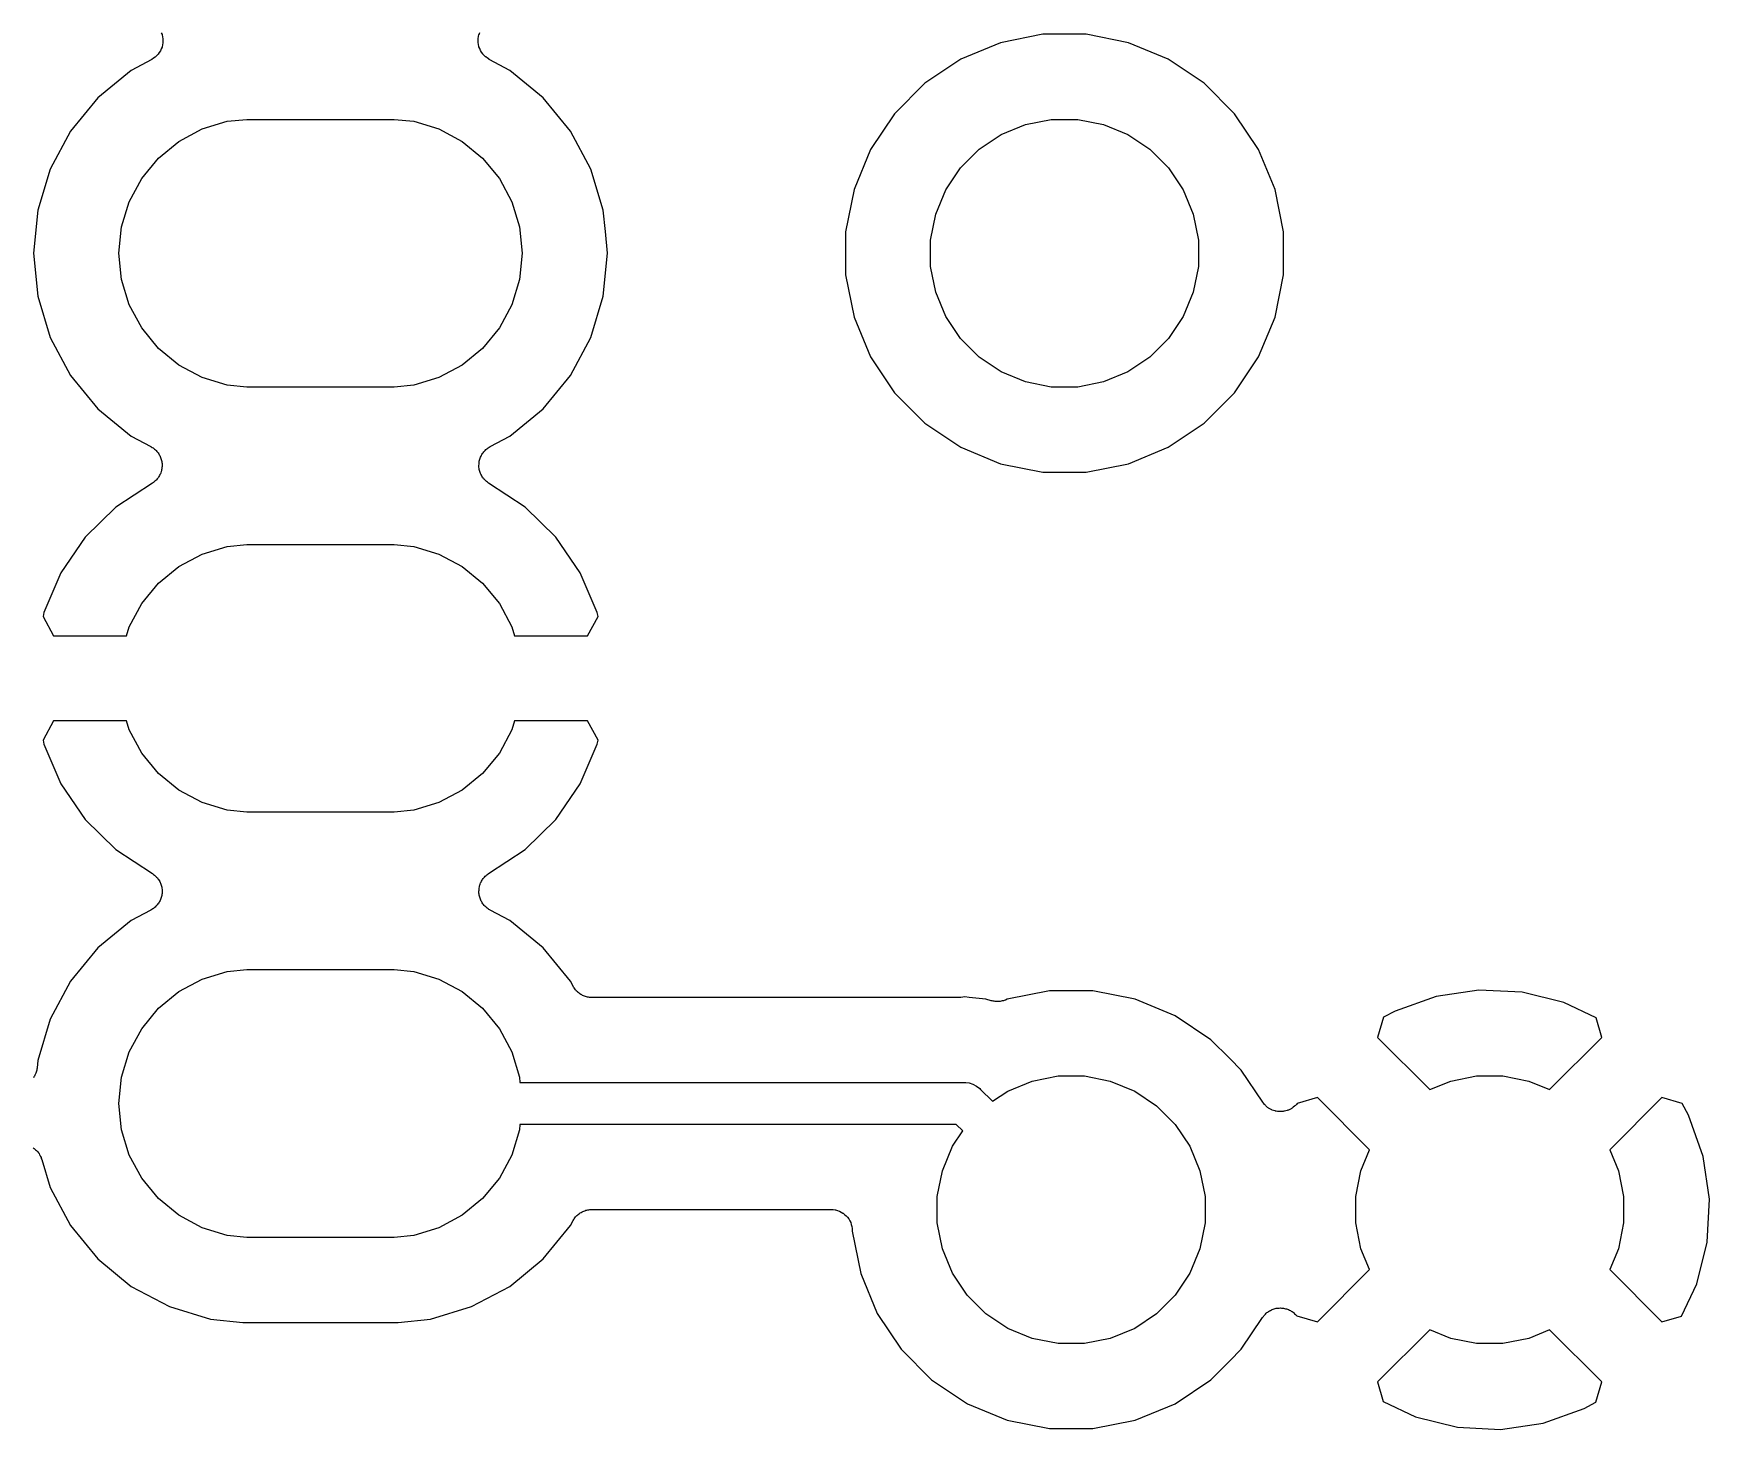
# Model space of a CAD drawing. Extents: x 19 to 115, y -142 to -17.
# Drawn here: x 94.81 to 104.82, y -102.28 to -93.94 of the extents above; entities that cross this region are included whole.
import ezdxf

# ---------------------------------------------------------------- set-up
doc = ezdxf.new("R2010")
doc.units = 0
doc.layers.add('BLACK', color=7, linetype='CONTINUOUS')

msp = doc.modelspace()

# ---------------------------------------------------------------- linework, layer by layer
at = {"layer": 'BLACK', "linetype": 'CONTINUOUS'}
for p, q in [((95.5731, -94.0178), (95.5684, -94.029)), ((95.5689, -93.9324), (95.5736, -93.9439)), ((95.5732, -94.0175), (95.5731, -94.0178)), ((95.5733, -94.0173), (95.5732, -94.0175)), ((95.5757, -94.0053), (95.5733, -94.0173)), ((95.5736, -93.9439), (95.5737, -93.9442)), ((95.5737, -93.9442), (95.5738, -93.9444)), ((95.5738, -93.9444), (95.576, -93.9563)), ((95.5781, -93.9936), (95.5757, -94.0053)), ((95.576, -93.9563), (95.5783, -93.9682)), ((95.5782, -93.993), (95.5781, -93.9933)), ((95.5781, -93.9933), (95.5781, -93.9936)), ((95.5784, -93.9688), (95.5782, -93.9809)), ((95.5782, -93.9809), (95.5782, -93.993)), ((95.5783, -93.9682), (95.5783, -93.9685)), ((95.5783, -93.9685), (95.5784, -93.9688)), ((97.4616, -93.9912), (97.4618, -93.9791)), ((97.4617, -93.9915), (97.4616, -93.9912)), ((97.4617, -93.9918), (97.4617, -93.9915)), ((97.464, -94.0037), (97.4617, -93.9918)), ((97.4618, -93.967), (97.4619, -93.9667)), ((97.4618, -93.9791), (97.4618, -93.967)), ((97.4619, -93.9664), (97.4643, -93.9546)), ((97.4619, -93.9667), (97.4619, -93.9664)), ((97.4662, -94.0156), (97.464, -94.0037)), ((97.4643, -93.9546), (97.4667, -93.9427)), ((97.4663, -94.0159), (97.4662, -94.0156)), ((97.4664, -94.0161), (97.4663, -94.0159)), ((97.471, -94.0274), (97.4664, -94.0161)), ((97.4667, -93.9427), (97.4668, -93.9425)), ((97.4668, -93.9425), (97.4669, -93.9422)), ((97.4669, -93.9422), (97.4717, -93.931)), ((100.583, -93.9923), (100.345, -94.0909)), ((100.836, -93.942), (100.583, -93.9923)), ((101.094, -93.942), (100.836, -93.942)), ((101.347, -93.9923), (101.094, -93.942)), ((101.585, -94.0909), (101.347, -93.9923)), ((95.5117, -94.092), (95.3898, -94.1572)), ((95.5218, -94.0853), (95.5117, -94.092)), ((95.5319, -94.0786), (95.5218, -94.0853)), ((95.5321, -94.0784), (95.5319, -94.0786)), ((95.5323, -94.0782), (95.5321, -94.0784)), ((95.5408, -94.0698), (95.5323, -94.0782)), ((95.5495, -94.0612), (95.5408, -94.0698)), ((95.5497, -94.0609), (95.5495, -94.0612)), ((95.5499, -94.0607), (95.5497, -94.0609)), ((95.5567, -94.0506), (95.5499, -94.0607)), ((95.5634, -94.0406), (95.5567, -94.0506)), ((95.5636, -94.0404), (95.5634, -94.0406)), ((95.5637, -94.0402), (95.5636, -94.0404)), ((95.5684, -94.029), (95.5637, -94.0402)), ((97.4755, -94.0386), (97.471, -94.0274)), ((97.4756, -94.0388), (97.4755, -94.0386)), ((97.4757, -94.0391), (97.4756, -94.0388)), ((97.4824, -94.0492), (97.4757, -94.0391)), ((97.489, -94.0594), (97.4824, -94.0492)), ((97.4892, -94.0596), (97.489, -94.0594)), ((97.4893, -94.0598), (97.4892, -94.0596)), ((97.4977, -94.0683), (97.4893, -94.0598)), ((97.5063, -94.0771), (97.4977, -94.0683)), ((97.5065, -94.0773), (97.5063, -94.0771)), ((97.5067, -94.0775), (97.5065, -94.0773)), ((97.5167, -94.0843), (97.5067, -94.0775)), ((97.5267, -94.0912), (97.5167, -94.0843)), ((97.5272, -94.0914), (97.5267, -94.0912)), ((97.5283, -94.092), (97.5272, -94.0914)), ((97.5272, -94.0914), (97.5272, -94.0914)), ((97.5272, -94.0914), (97.5272, -94.0914)), ((97.6502, -94.1572), (97.5283, -94.092)), ((100.345, -94.0909), (100.131, -94.234)), ((101.799, -94.234), (101.585, -94.0909)), ((95.3898, -94.1572), (95.1906, -94.3206)), ((97.8494, -94.3206), (97.6502, -94.1572)), ((100.131, -94.234), (99.949, -94.4162)), ((101.981, -94.4162), (101.799, -94.234)), ((95.1906, -94.3206), (95.0272, -94.5198)), ((98.0128, -94.5198), (97.8494, -94.3206)), ((99.949, -94.4162), (99.8059, -94.6304)), ((102.124, -94.6304), (101.981, -94.4162)), ((95.6734, -94.5816), (95.8124, -94.5073)), ((95.8124, -94.5073), (95.9632, -94.4616)), ((95.9632, -94.4616), (96.0807, -94.45)), ((96.0807, -94.45), (96.9593, -94.45)), ((96.9593, -94.45), (97.0768, -94.4616)), ((97.0768, -94.4616), (97.2276, -94.5073)), ((97.2276, -94.5073), (97.3666, -94.5816)), ((100.586, -94.541), (100.732, -94.4807)), ((100.732, -94.4807), (100.886, -94.45)), ((100.886, -94.45), (101.044, -94.45)), ((101.044, -94.45), (101.198, -94.4807)), ((101.198, -94.4807), (101.344, -94.541)), ((95.0272, -94.5198), (94.9057, -94.747)), ((95.5516, -94.6816), (95.6734, -94.5816)), ((97.3666, -94.5816), (97.4884, -94.6816)), ((98.1343, -94.747), (98.0128, -94.5198)), ((100.455, -94.6286), (100.586, -94.541)), ((101.344, -94.541), (101.475, -94.6286)), ((95.4516, -94.8034), (95.5516, -94.6816)), ((97.4884, -94.6816), (97.5884, -94.8034)), ((99.8059, -94.6304), (99.7073, -94.8685)), ((100.344, -94.74), (100.455, -94.6286)), ((101.475, -94.6286), (101.586, -94.74)), ((102.223, -94.8685), (102.124, -94.6304)), ((94.9057, -94.747), (94.8309, -94.9936)), ((95.3773, -94.9424), (95.4516, -94.8034)), ((97.5884, -94.8034), (97.6627, -94.9424)), ((98.2091, -94.9936), (98.1343, -94.747)), ((100.256, -94.8711), (100.344, -94.74)), ((101.586, -94.74), (101.674, -94.8711)), ((99.7073, -94.8685), (99.657, -95.1212)), ((100.196, -95.0166), (100.256, -94.8711)), ((101.674, -94.8711), (101.734, -95.0166)), ((102.273, -95.1212), (102.223, -94.8685)), ((94.8309, -94.9936), (94.8057, -95.25)), ((95.3316, -95.0932), (95.3773, -94.9424)), ((97.6627, -94.9424), (97.7084, -95.0932)), ((98.2216, -95.1211), (98.2091, -94.9936)), ((100.165, -95.1712), (100.196, -95.0166)), ((101.734, -95.0166), (101.765, -95.1712)), ((95.3161, -95.25), (95.3316, -95.0932)), ((97.7084, -95.0932), (97.7239, -95.25)), ((98.2343, -95.25), (98.2216, -95.1211)), ((99.657, -95.1212), (99.657, -95.3788)), ((100.165, -95.3288), (100.165, -95.1712)), ((101.765, -95.1712), (101.765, -95.3288)), ((102.273, -95.3788), (102.273, -95.1212)), ((94.8057, -95.25), (94.8309, -95.5064)), ((95.3316, -95.4068), (95.3161, -95.25)), ((97.7239, -95.25), (97.7084, -95.4068)), ((98.2091, -95.5064), (98.2343, -95.25)), ((95.3773, -95.5576), (95.3316, -95.4068)), ((97.7084, -95.4068), (97.6627, -95.5576)), ((99.657, -95.3788), (99.7073, -95.6315)), ((100.196, -95.4834), (100.165, -95.3288)), ((101.765, -95.3288), (101.734, -95.4834)), ((102.223, -95.6315), (102.273, -95.3788)), ((94.8309, -95.5064), (94.9057, -95.753)), ((98.1343, -95.753), (98.2091, -95.5064)), ((100.256, -95.6289), (100.196, -95.4834)), ((101.734, -95.4834), (101.674, -95.6289)), ((95.4516, -95.6966), (95.3773, -95.5576)), ((97.6627, -95.5576), (97.5884, -95.6966)), ((95.5516, -95.8184), (95.4516, -95.6966)), ((97.5884, -95.6966), (97.4884, -95.8184)), ((99.7073, -95.6315), (99.8059, -95.8696)), ((100.344, -95.76), (100.256, -95.6289)), ((101.674, -95.6289), (101.586, -95.76)), ((102.124, -95.8696), (102.223, -95.6315)), ((94.9057, -95.753), (95.0272, -95.9802)), ((95.6734, -95.9184), (95.5516, -95.8184)), ((97.4884, -95.8184), (97.3666, -95.9184)), ((98.0128, -95.9802), (98.1343, -95.753)), ((100.455, -95.8714), (100.344, -95.76)), ((101.586, -95.76), (101.475, -95.8714)), ((95.8124, -95.9927), (95.6734, -95.9184)), ((97.3666, -95.9184), (97.2276, -95.9927)), ((99.8059, -95.8696), (99.949, -96.0838)), ((100.586, -95.959), (100.455, -95.8714)), ((101.475, -95.8714), (101.344, -95.959)), ((101.981, -96.0838), (102.124, -95.8696)), ((95.0272, -95.9802), (95.1906, -96.1794)), ((95.9632, -96.0384), (95.8124, -95.9927)), ((97.2276, -95.9927), (97.0768, -96.0384)), ((97.8494, -96.1794), (98.0128, -95.9802)), ((100.732, -96.0193), (100.586, -95.959)), ((100.886, -96.05), (100.732, -96.0193)), ((101.198, -96.0193), (101.044, -96.05)), ((101.344, -95.959), (101.198, -96.0193)), ((96.0807, -96.05), (95.9632, -96.0384)), ((96.9593, -96.05), (96.0807, -96.05)), ((97.0768, -96.0384), (96.9593, -96.05)), ((99.949, -96.0838), (100.131, -96.266)), ((101.044, -96.05), (100.886, -96.05)), ((101.799, -96.266), (101.981, -96.0838)), ((95.1906, -96.1794), (95.3898, -96.3428)), ((97.6502, -96.3428), (97.8494, -96.1794)), ((100.131, -96.266), (100.345, -96.4091)), ((101.585, -96.4091), (101.799, -96.266)), ((95.3898, -96.3428), (95.5066, -96.4053)), ((95.5066, -96.4053), (95.5082, -96.4061)), ((95.5082, -96.4061), (95.5136, -96.4098)), ((95.5136, -96.4098), (95.5193, -96.413)), ((95.5193, -96.413), (95.5237, -96.4168)), ((95.5237, -96.4168), (95.5286, -96.4202)), ((95.5286, -96.4202), (95.5332, -96.4248)), ((97.5082, -96.4236), (97.5128, -96.419)), ((97.5128, -96.419), (97.5177, -96.4158)), ((97.5177, -96.4158), (97.5222, -96.412)), ((97.5222, -96.412), (97.528, -96.4089)), ((97.528, -96.4089), (97.5334, -96.4053)), ((97.5334, -96.4053), (97.6502, -96.3428)), ((100.345, -96.4091), (100.583, -96.5077)), ((101.347, -96.5077), (101.585, -96.4091)), ((95.5332, -96.4248), (95.5381, -96.4291)), ((95.5381, -96.4291), (95.5418, -96.4337)), ((95.5418, -96.4337), (95.5459, -96.4379)), ((95.5459, -96.4379), (95.5495, -96.4434)), ((95.5495, -96.4434), (95.5535, -96.4485)), ((95.5535, -96.4485), (95.5562, -96.4537)), ((95.5562, -96.4537), (95.5594, -96.4587)), ((95.5594, -96.4587), (95.5618, -96.4647)), ((95.5618, -96.4647), (95.5648, -96.4705)), ((95.5648, -96.4705), (95.5665, -96.4762)), ((95.5665, -96.4762), (95.5687, -96.4817)), ((95.5687, -96.4817), (95.5699, -96.4881)), ((95.5699, -96.4881), (95.5717, -96.4944)), ((95.5717, -96.4944), (95.5722, -96.5002)), ((95.5722, -96.5002), (95.5732, -96.506)), ((95.5737, -96.5191), (95.5731, -96.5249)), ((95.5732, -96.506), (95.5732, -96.5126)), ((95.5732, -96.5126), (95.5737, -96.5191)), ((97.4663, -96.5173), (97.4669, -96.5108)), ((97.4668, -96.5232), (97.4663, -96.5173)), ((97.4669, -96.5043), (97.4681, -96.4985)), ((97.4669, -96.5108), (97.4669, -96.5043)), ((97.4681, -96.4985), (97.4687, -96.4926)), ((97.4687, -96.4926), (97.4706, -96.4864)), ((97.4706, -96.4864), (97.4719, -96.48)), ((97.4719, -96.48), (97.4741, -96.4745)), ((97.4741, -96.4745), (97.4758, -96.4689)), ((97.4758, -96.4689), (97.4789, -96.4631)), ((97.4789, -96.4631), (97.4814, -96.4571)), ((97.4814, -96.4571), (97.4847, -96.4522)), ((97.4847, -96.4522), (97.4875, -96.447)), ((97.4875, -96.447), (97.4916, -96.4419)), ((97.4916, -96.4419), (97.4952, -96.4365)), ((97.4952, -96.4365), (97.4994, -96.4324)), ((97.4994, -96.4324), (97.5031, -96.4278)), ((97.5031, -96.4278), (97.5082, -96.4236)), ((100.583, -96.5077), (100.836, -96.558)), ((101.094, -96.558), (101.347, -96.5077)), ((95.5213, -96.6195), (95.5162, -96.6236)), ((95.5268, -96.6159), (95.5213, -96.6195)), ((95.531, -96.6117), (95.5268, -96.6159)), ((95.5356, -96.608), (95.531, -96.6117)), ((95.5398, -96.603), (95.5356, -96.608)), ((95.5444, -96.5984), (95.5398, -96.603)), ((95.5477, -96.5935), (95.5444, -96.5984)), ((95.5515, -96.589), (95.5477, -96.5935)), ((95.5547, -96.5833), (95.5515, -96.589)), ((95.5583, -96.5779), (95.5547, -96.5833)), ((95.5606, -96.5725), (95.5583, -96.5779)), ((95.5635, -96.5673), (95.5606, -96.5725)), ((95.5654, -96.5611), (95.5635, -96.5673)), ((95.568, -96.5551), (95.5654, -96.5611)), ((95.5692, -96.5493), (95.568, -96.5551)), ((95.571, -96.5437), (95.5692, -96.5493)), ((95.5717, -96.5372), (95.571, -96.5437)), ((95.573, -96.5308), (95.5717, -96.5372)), ((95.5731, -96.5249), (95.573, -96.5308)), ((97.4668, -96.5291), (97.4668, -96.5232)), ((97.468, -96.5355), (97.4668, -96.5291)), ((97.4687, -96.542), (97.468, -96.5355)), ((97.4704, -96.5476), (97.4687, -96.542)), ((97.4715, -96.5534), (97.4704, -96.5476)), ((97.474, -96.5594), (97.4715, -96.5534)), ((97.4759, -96.5657), (97.474, -96.5594)), ((97.4786, -96.5709), (97.4759, -96.5657)), ((97.4808, -96.5763), (97.4786, -96.5709)), ((97.4844, -96.5818), (97.4808, -96.5763)), ((97.4875, -96.5876), (97.4844, -96.5818)), ((97.4912, -96.5921), (97.4875, -96.5876)), ((97.4945, -96.5971), (97.4912, -96.5921)), ((97.499, -96.6017), (97.4945, -96.5971)), ((97.5032, -96.6068), (97.499, -96.6017)), ((97.5077, -96.6105), (97.5032, -96.6068)), ((97.5118, -96.6147), (97.5077, -96.6105)), ((97.5172, -96.6184), (97.5118, -96.6147)), ((97.5223, -96.6226), (97.5172, -96.6184)), ((100.836, -96.558), (101.094, -96.558)), ((95.5162, -96.6236), (95.2971, -96.7668)), ((97.5238, -96.6236), (97.5223, -96.6226)), ((97.7429, -96.7668), (97.5238, -96.6236)), ((95.2971, -96.7668), (95.1133, -96.947)), ((97.9267, -96.947), (97.7429, -96.7668)), ((95.1133, -96.947), (94.9682, -97.1596)), ((95.8124, -97.0473), (95.9632, -97.0016)), ((95.9632, -97.0016), (96.0807, -96.99)), ((96.0807, -96.99), (96.9593, -96.99)), ((96.9593, -96.99), (97.0768, -97.0016)), ((97.0768, -97.0016), (97.2276, -97.0473)), ((98.0718, -97.1596), (97.9267, -96.947)), ((95.5516, -97.2216), (95.6734, -97.1216)), ((95.6734, -97.1216), (95.8124, -97.0473)), ((97.2276, -97.0473), (97.3666, -97.1216)), ((97.3666, -97.1216), (97.4884, -97.2216)), ((94.9682, -97.1596), (94.8673, -97.3966)), ((95.4516, -97.3434), (95.5516, -97.2216)), ((97.4884, -97.2216), (97.5884, -97.3434)), ((98.1727, -97.3966), (98.0718, -97.1596)), ((94.8673, -97.3966), (94.8621, -97.4211)), ((94.8621, -97.4211), (94.9252, -97.536)), ((95.3773, -97.4824), (95.4516, -97.3434)), ((97.5884, -97.3434), (97.6627, -97.4824)), ((98.1148, -97.536), (98.1779, -97.4211)), ((98.1779, -97.4211), (98.1727, -97.3966)), ((95.3611, -97.536), (95.3773, -97.4824)), ((97.6627, -97.4824), (97.6789, -97.536)), ((94.9252, -97.536), (95.3611, -97.536)), ((97.6789, -97.536), (98.1148, -97.536)), ((94.9252, -98.044), (94.8621, -98.1589)), ((95.3611, -98.044), (94.9252, -98.044)), ((95.3773, -98.0976), (95.3611, -98.044)), ((95.4516, -98.2366), (95.3773, -98.0976)), ((97.6627, -98.0976), (97.5884, -98.2366)), ((97.6789, -98.044), (97.6627, -98.0976)), ((98.1148, -98.044), (97.6789, -98.044)), ((98.1779, -98.1589), (98.1148, -98.044)), ((94.8621, -98.1589), (94.8673, -98.1834)), ((94.8673, -98.1834), (94.9682, -98.4204)), ((98.0718, -98.4204), (98.1727, -98.1834)), ((98.1727, -98.1834), (98.1779, -98.1589)), ((95.5516, -98.3584), (95.4516, -98.2366)), ((97.5884, -98.2366), (97.4884, -98.3584)), ((94.9682, -98.4204), (95.1133, -98.633)), ((95.6734, -98.4584), (95.5516, -98.3584)), ((97.4884, -98.3584), (97.3666, -98.4584)), ((97.9267, -98.633), (98.0718, -98.4204)), ((95.8124, -98.5327), (95.6734, -98.4584)), ((97.3666, -98.4584), (97.2276, -98.5327)), ((95.9632, -98.5784), (95.8124, -98.5327)), ((96.0807, -98.59), (95.9632, -98.5784)), ((96.9593, -98.59), (96.0807, -98.59)), ((97.0768, -98.5784), (96.9593, -98.59)), ((97.2276, -98.5327), (97.0768, -98.5784)), ((95.1133, -98.633), (95.2971, -98.8132)), ((97.7429, -98.8132), (97.9267, -98.633)), ((95.2971, -98.8132), (95.5162, -98.9564)), ((97.5238, -98.9564), (97.7429, -98.8132)), ((95.5162, -98.9564), (95.5177, -98.9574)), ((95.5177, -98.9574), (95.5228, -98.9616)), ((95.5228, -98.9616), (95.5282, -98.9653)), ((95.5282, -98.9653), (95.5323, -98.9695)), ((95.5323, -98.9695), (95.5368, -98.9732)), ((95.5368, -98.9732), (95.541, -98.9783)), ((95.541, -98.9783), (95.5455, -98.9829)), ((95.5455, -98.9829), (95.5488, -98.9879)), ((95.5488, -98.9879), (95.5525, -98.9924)), ((95.5525, -98.9924), (95.5556, -98.9982)), ((95.5556, -98.9982), (95.5592, -99.0037)), ((95.5592, -99.0037), (95.5614, -99.0091)), ((95.5614, -99.0091), (95.5641, -99.0143)), ((95.5641, -99.0143), (95.566, -99.0205)), ((95.566, -99.0205), (95.5685, -99.0266)), ((97.472, -99.0249), (97.4746, -99.0189)), ((97.4746, -99.0189), (97.4765, -99.0127)), ((97.4765, -99.0127), (97.4794, -99.0075)), ((97.4794, -99.0075), (97.4817, -99.0021)), ((97.4817, -99.0021), (97.4853, -98.9967)), ((97.4853, -98.9967), (97.4885, -98.991)), ((97.4885, -98.991), (97.4923, -98.9864)), ((97.4923, -98.9864), (97.4956, -98.9816)), ((97.4956, -98.9816), (97.5002, -98.977)), ((97.5002, -98.977), (97.5044, -98.972)), ((97.5044, -98.972), (97.509, -98.9683)), ((97.509, -98.9683), (97.5132, -98.9641)), ((97.5132, -98.9641), (97.5187, -98.9605)), ((97.5187, -98.9605), (97.5238, -98.9564)), ((95.5586, -99.1229), (95.5553, -99.1278)), ((95.5611, -99.1169), (95.5586, -99.1229)), ((95.5642, -99.1111), (95.5611, -99.1169)), ((95.5659, -99.1055), (95.5642, -99.1111)), ((95.5681, -99.1), (95.5659, -99.1055)), ((95.5694, -99.0936), (95.5681, -99.1)), ((95.5685, -99.0266), (95.5696, -99.0324)), ((95.5713, -99.0874), (95.5694, -99.0936)), ((95.5696, -99.0324), (95.5713, -99.038)), ((95.5713, -99.038), (95.572, -99.0445)), ((95.5719, -99.0815), (95.5713, -99.0874)), ((95.5731, -99.0757), (95.5719, -99.0815)), ((95.572, -99.0445), (95.5732, -99.0509)), ((95.5737, -99.0627), (95.5731, -99.0692)), ((95.5731, -99.0692), (95.5731, -99.0757)), ((95.5732, -99.0509), (95.5732, -99.0568)), ((95.5732, -99.0568), (95.5737, -99.0627)), ((97.4663, -99.0609), (97.4669, -99.0551)), ((97.4668, -99.0674), (97.4663, -99.0609)), ((97.4668, -99.074), (97.4668, -99.0674)), ((97.4678, -99.0798), (97.4668, -99.074)), ((97.4669, -99.0551), (97.467, -99.0492)), ((97.467, -99.0492), (97.4683, -99.0428)), ((97.4683, -99.0856), (97.4678, -99.0798)), ((97.4683, -99.0428), (97.469, -99.0363)), ((97.4701, -99.0919), (97.4683, -99.0856)), ((97.469, -99.0363), (97.4708, -99.0307)), ((97.4713, -99.0983), (97.4701, -99.0919)), ((97.4708, -99.0307), (97.472, -99.0249)), ((97.4735, -99.1038), (97.4713, -99.0983)), ((97.4752, -99.1095), (97.4735, -99.1038)), ((97.4781, -99.1153), (97.4752, -99.1095)), ((97.4806, -99.1213), (97.4781, -99.1153)), ((97.4838, -99.1263), (97.4806, -99.1213)), ((95.5066, -99.1747), (95.3898, -99.2372)), ((95.512, -99.1711), (95.5066, -99.1747)), ((95.5178, -99.168), (95.512, -99.1711)), ((95.5223, -99.1642), (95.5178, -99.168)), ((95.5272, -99.161), (95.5223, -99.1642)), ((95.5319, -99.1564), (95.5272, -99.161)), ((95.5369, -99.1522), (95.5319, -99.1564)), ((95.5406, -99.1476), (95.5369, -99.1522)), ((95.5448, -99.1435), (95.5406, -99.1476)), ((95.5484, -99.138), (95.5448, -99.1435)), ((95.5525, -99.133), (95.5484, -99.138)), ((95.5553, -99.1278), (95.5525, -99.133)), ((97.4865, -99.1315), (97.4838, -99.1263)), ((97.4905, -99.1366), (97.4865, -99.1315)), ((97.4941, -99.1421), (97.4905, -99.1366)), ((97.4982, -99.1463), (97.4941, -99.1421)), ((97.5019, -99.1509), (97.4982, -99.1463)), ((97.5068, -99.1552), (97.5019, -99.1509)), ((97.5114, -99.1598), (97.5068, -99.1552)), ((97.5163, -99.1632), (97.5114, -99.1598)), ((97.5207, -99.167), (97.5163, -99.1632)), ((97.5264, -99.1702), (97.5207, -99.167)), ((97.5318, -99.1739), (97.5264, -99.1702)), ((97.5334, -99.1747), (97.5318, -99.1739)), ((97.6502, -99.2372), (97.5334, -99.1747)), ((95.3898, -99.2372), (95.1906, -99.4006)), ((97.8494, -99.4006), (97.6502, -99.2372)), ((95.1906, -99.4006), (95.0272, -99.5998)), ((98.0128, -99.5998), (97.8494, -99.4006)), ((95.0272, -99.5998), (94.9057, -99.827)), ((95.6734, -99.6616), (95.8124, -99.5873)), ((95.8124, -99.5873), (95.9632, -99.5416)), ((95.9632, -99.5416), (96.0807, -99.53)), ((96.0807, -99.53), (96.9593, -99.53)), ((96.9593, -99.53), (97.0768, -99.5416)), ((97.0768, -99.5416), (97.2276, -99.5873)), ((97.2276, -99.5873), (97.3666, -99.6616)), ((98.0289, -99.6299), (98.0128, -99.5998)), ((95.5516, -99.7616), (95.6734, -99.6616)), ((97.3666, -99.6616), (97.4884, -99.7616)), ((98.032, -99.6346), (98.0289, -99.6299)), ((98.0346, -99.6395), (98.032, -99.6346)), ((98.0389, -99.6448), (98.0346, -99.6395)), ((98.0427, -99.6505), (98.0389, -99.6448)), ((98.0466, -99.6545), (98.0427, -99.6505)), ((98.0502, -99.6589), (98.0466, -99.6545)), ((98.0554, -99.6632), (98.0502, -99.6589)), ((98.0602, -99.668), (98.0554, -99.6632)), ((98.0648, -99.6712), (98.0602, -99.668)), ((98.0691, -99.6748), (98.0648, -99.6712)), ((98.0751, -99.6781), (98.0691, -99.6748)), ((98.0807, -99.6818), (98.0751, -99.6781)), ((98.0859, -99.684), (98.0807, -99.6818)), ((98.0909, -99.6867), (98.0859, -99.684)), ((98.0973, -99.6888), (98.0909, -99.6867)), ((98.1036, -99.6914), (98.0973, -99.6888)), ((98.1091, -99.6925), (98.1036, -99.6914)), ((98.1145, -99.6942), (98.1091, -99.6925)), ((98.1212, -99.695), (98.1145, -99.6942)), ((98.1279, -99.6963), (98.1212, -99.695)), ((98.1335, -99.6964), (98.1279, -99.6963)), ((98.1391, -99.697), (98.1335, -99.6964)), ((98.1409, -99.697), (98.1391, -99.697)), ((100.333, -99.697), (98.1409, -99.697)), ((100.338, -99.6965), (100.333, -99.697)), ((100.343, -99.6966), (100.338, -99.6965)), ((100.345, -99.6964), (100.343, -99.6966)), ((100.37, -99.6939), (100.345, -99.6964)), ((100.395, -99.6964), (100.37, -99.6939)), ((100.494, -99.7062), (100.395, -99.6964)), ((100.395, -99.6964), (100.395, -99.6964)), ((100.527, -99.7161), (100.494, -99.7062)), ((100.532, -99.7172), (100.527, -99.7161)), ((100.538, -99.7188), (100.532, -99.7172)), ((100.544, -99.7196), (100.538, -99.7188)), ((100.551, -99.7209), (100.544, -99.7196)), ((100.557, -99.7209), (100.551, -99.7209)), ((100.562, -99.7216), (100.557, -99.7209)), ((100.569, -99.721), (100.562, -99.7216)), ((100.576, -99.721), (100.569, -99.721)), ((100.581, -99.7199), (100.576, -99.721)), ((100.587, -99.7194), (100.581, -99.7199)), ((100.593, -99.7175), (100.587, -99.7194)), ((100.6, -99.7162), (100.593, -99.7175)), ((100.605, -99.7141), (100.6, -99.7162)), ((100.611, -99.7126), (100.605, -99.7141)), ((100.612, -99.7119), (100.611, -99.7126)), ((100.623, -99.7073), (100.612, -99.7119)), ((100.876, -99.657), (100.623, -99.7073)), ((101.134, -99.657), (100.876, -99.657)), ((101.387, -99.7073), (101.134, -99.657)), ((101.625, -99.8059), (101.387, -99.7073)), ((103.186, -99.69), (102.94, -99.7778)), ((103.441, -99.6522), (103.186, -99.69)), ((103.698, -99.6649), (103.441, -99.6522)), ((103.948, -99.7276), (103.698, -99.6649)), ((95.4516, -99.8834), (95.5516, -99.7616)), ((97.4884, -99.7616), (97.5884, -99.8834)), ((101.839, -99.949), (101.625, -99.8059)), ((102.87, -99.8152), (102.835, -99.9358)), ((102.94, -99.7778), (102.87, -99.8152)), ((104.141, -99.8188), (103.948, -99.7276)), ((104.175, -99.9358), (104.141, -99.8188)), ((94.9057, -99.827), (94.8309, -100.074)), ((95.3773, -100.022), (95.4516, -99.8834)), ((97.5884, -99.8834), (97.6627, -100.022)), ((95.3316, -100.173), (95.3773, -100.022)), ((97.6627, -100.022), (97.7084, -100.173)), ((101.952, -100.062), (101.839, -99.949)), ((102.835, -99.9358), (103.147, -100.247)), ((103.863, -100.247), (104.175, -99.9358)), ((94.8252, -100.125), (94.8245, -100.131)), ((94.8265, -100.119), (94.8252, -100.125)), ((94.8267, -100.117), (94.8265, -100.119)), ((94.8309, -100.074), (94.8267, -100.117)), ((102.021, -100.131), (101.952, -100.062)), ((101.952, -100.062), (101.952, -100.062)), ((94.8081, -100.171), (94.8052, -100.176)), ((94.8115, -100.166), (94.8081, -100.171)), ((94.814, -100.16), (94.8115, -100.166)), ((94.8171, -100.154), (94.814, -100.16)), ((94.8189, -100.149), (94.8171, -100.154)), ((94.8213, -100.143), (94.8189, -100.149)), ((94.8226, -100.137), (94.8213, -100.143)), ((94.8245, -100.131), (94.8226, -100.137)), ((95.3161, -100.33), (95.3316, -100.173)), ((97.7084, -100.173), (97.7116, -100.205)), ((97.7116, -100.205), (100.364, -100.205)), ((100.364, -100.205), (100.37, -100.204)), ((100.37, -100.204), (100.376, -100.205)), ((100.376, -100.205), (100.376, -100.205)), ((100.376, -100.205), (100.395, -100.207)), ((100.395, -100.207), (100.418, -100.214)), ((100.418, -100.214), (100.44, -100.226)), ((100.626, -100.256), (100.772, -100.196)), ((100.772, -100.196), (100.926, -100.165)), ((100.926, -100.165), (101.084, -100.165)), ((101.084, -100.165), (101.238, -100.196)), ((101.238, -100.196), (101.384, -100.256)), ((102.149, -100.323), (102.021, -100.131)), ((103.147, -100.247), (103.272, -100.196)), ((103.272, -100.196), (103.426, -100.165)), ((103.426, -100.165), (103.584, -100.165)), ((103.584, -100.165), (103.738, -100.196)), ((103.738, -100.196), (103.863, -100.247)), ((100.44, -100.226), (100.459, -100.241)), ((100.459, -100.241), (100.463, -100.246)), ((100.463, -100.246), (100.534, -100.317)), ((100.534, -100.317), (100.626, -100.256)), ((101.384, -100.256), (101.515, -100.344)), ((102.155, -100.33), (102.149, -100.323)), ((102.476, -100.295), (102.355, -100.331)), ((102.787, -100.607), (102.476, -100.295)), ((104.534, -100.295), (104.223, -100.607)), ((104.655, -100.33), (104.534, -100.295)), ((95.3316, -100.487), (95.3161, -100.33)), ((101.515, -100.344), (101.626, -100.455)), ((102.16, -100.337), (102.155, -100.33)), ((102.163, -100.339), (102.16, -100.337)), ((102.165, -100.342), (102.163, -100.339)), ((102.172, -100.348), (102.165, -100.342)), ((102.178, -100.354), (102.172, -100.348)), ((102.181, -100.356), (102.178, -100.354)), ((102.184, -100.358), (102.181, -100.356)), ((102.192, -100.362), (102.184, -100.358)), ((102.2, -100.367), (102.192, -100.362)), ((102.203, -100.368), (102.2, -100.367)), ((102.206, -100.37), (102.203, -100.368)), ((102.214, -100.372), (102.206, -100.37)), ((102.223, -100.375), (102.214, -100.372)), ((102.226, -100.376), (102.223, -100.375)), ((102.229, -100.377), (102.226, -100.376)), ((102.238, -100.378), (102.229, -100.377)), ((102.247, -100.379), (102.238, -100.378)), ((102.251, -100.379), (102.247, -100.379)), ((102.254, -100.379), (102.251, -100.379)), ((102.263, -100.378), (102.254, -100.379)), ((102.272, -100.378), (102.263, -100.378)), ((102.275, -100.377), (102.272, -100.378)), ((102.279, -100.377), (102.275, -100.377)), ((102.287, -100.374), (102.279, -100.377)), ((102.296, -100.372), (102.287, -100.374)), ((102.299, -100.371), (102.296, -100.372)), ((102.303, -100.37), (102.299, -100.371)), ((102.311, -100.366), (102.303, -100.37)), ((102.319, -100.362), (102.311, -100.366)), ((102.321, -100.36), (102.319, -100.362)), ((102.324, -100.358), (102.321, -100.36)), ((102.331, -100.353), (102.324, -100.358)), ((102.339, -100.347), (102.331, -100.353)), ((102.341, -100.345), (102.339, -100.347)), ((102.344, -100.343), (102.341, -100.345)), ((102.35, -100.336), (102.344, -100.343)), ((102.355, -100.331), (102.35, -100.336)), ((104.692, -100.4), (104.655, -100.33)), ((104.78, -100.646), (104.692, -100.4)), ((95.3773, -100.638), (95.3316, -100.487)), ((97.7084, -100.487), (97.6627, -100.638)), ((97.7116, -100.455), (97.7084, -100.487)), ((100.318, -100.455), (97.7116, -100.455)), ((100.296, -100.586), (100.357, -100.494)), ((100.357, -100.494), (100.318, -100.455)), ((101.626, -100.455), (101.714, -100.586)), ((94.8039, -100.595), (94.8086, -100.599)), ((94.8086, -100.599), (94.8137, -100.603)), ((94.8137, -100.603), (94.8181, -100.607)), ((94.8181, -100.607), (94.823, -100.611)), ((94.823, -100.611), (94.8269, -100.616)), ((94.8269, -100.616), (94.8311, -100.62)), ((94.8311, -100.62), (94.8347, -100.625)), ((94.8347, -100.625), (94.8387, -100.63)), ((100.236, -100.732), (100.296, -100.586)), ((101.714, -100.586), (101.774, -100.732)), ((102.736, -100.732), (102.787, -100.607)), ((104.223, -100.607), (104.274, -100.732)), ((94.8387, -100.63), (94.8415, -100.636)), ((94.8415, -100.636), (94.8449, -100.641)), ((94.8449, -100.641), (94.8473, -100.647)), ((94.8473, -100.647), (94.8503, -100.652)), ((94.8503, -100.652), (94.852, -100.658)), ((94.852, -100.658), (94.8544, -100.664)), ((94.8544, -100.664), (94.9057, -100.833)), ((95.4516, -100.777), (95.3773, -100.638)), ((97.6627, -100.638), (97.5884, -100.777)), ((104.818, -100.901), (104.78, -100.646)), ((95.5516, -100.898), (95.4516, -100.777)), ((97.5884, -100.777), (97.4884, -100.898)), ((100.205, -100.886), (100.236, -100.732)), ((101.774, -100.732), (101.805, -100.886)), ((102.705, -100.886), (102.736, -100.732)), ((104.274, -100.732), (104.305, -100.886)), ((94.9057, -100.833), (95.0272, -101.06)), ((95.6734, -100.998), (95.5516, -100.898)), ((97.4884, -100.898), (97.3666, -100.998)), ((100.205, -101.044), (100.205, -100.886)), ((101.805, -100.886), (101.805, -101.044)), ((102.705, -101.044), (102.705, -100.886)), ((104.305, -100.886), (104.305, -101.044)), ((104.805, -101.158), (104.818, -100.901)), ((95.8124, -101.073), (95.6734, -100.998)), ((97.3666, -100.998), (97.2276, -101.073)), ((98.0297, -101.029), (98.0329, -101.024)), ((98.0329, -101.024), (98.0356, -101.019)), ((98.0356, -101.019), (98.0399, -101.014)), ((98.0399, -101.014), (98.0438, -101.008)), ((98.0438, -101.008), (98.0478, -101.004)), ((98.0478, -101.004), (98.0514, -101)), ((98.0514, -101), (98.0567, -100.996)), ((98.0567, -100.996), (98.0615, -100.991)), ((98.0615, -100.991), (98.0663, -100.988)), ((98.0663, -100.988), (98.0706, -100.984)), ((98.0706, -100.984), (98.0766, -100.981)), ((98.0766, -100.981), (98.0823, -100.977)), ((98.0823, -100.977), (98.0875, -100.975)), ((98.0875, -100.975), (98.0925, -100.973)), ((98.0925, -100.973), (98.099, -100.971)), ((98.099, -100.971), (98.1053, -100.968)), ((98.1053, -100.968), (98.1108, -100.967)), ((98.1108, -100.967), (98.1162, -100.965)), ((98.1162, -100.965), (98.123, -100.965)), ((98.123, -100.965), (98.1297, -100.963)), ((98.1297, -100.963), (98.1353, -100.964)), ((98.1353, -100.964), (98.1409, -100.963)), ((98.1409, -100.963), (99.57, -100.963)), ((99.57, -100.963), (99.5709, -100.963)), ((99.5709, -100.963), (99.5709, -100.963)), ((99.5709, -100.963), (99.5709, -100.963)), ((99.5709, -100.963), (99.5718, -100.963)), ((99.5718, -100.963), (99.5837, -100.964)), ((99.5837, -100.964), (99.5955, -100.966)), ((99.5955, -100.966), (99.596, -100.966)), ((99.596, -100.966), (99.5964, -100.966)), ((99.5964, -100.966), (99.6078, -100.969)), ((99.6078, -100.969), (99.6192, -100.973)), ((99.6192, -100.973), (99.6196, -100.973)), ((99.6196, -100.973), (99.62, -100.973)), ((99.62, -100.973), (99.6305, -100.979)), ((99.6305, -100.979), (99.641, -100.985)), ((99.641, -100.985), (99.6414, -100.985)), ((99.6414, -100.985), (99.6418, -100.985)), ((99.6418, -100.985), (99.6509, -100.993)), ((99.6509, -100.993), (99.6601, -101.001)), ((99.6601, -101.001), (99.6604, -101.001)), ((99.6604, -101.001), (99.6607, -101.001)), ((99.6607, -101.001), (99.6682, -101.01)), ((99.6682, -101.01), (99.6758, -101.02)), ((99.6758, -101.02), (99.676, -101.02)), ((99.676, -101.02), (99.6763, -101.02)), ((99.6763, -101.02), (99.6818, -101.031)), ((95.0272, -101.06), (95.1906, -101.259)), ((95.9632, -101.118), (95.8124, -101.073)), ((96.0807, -101.13), (95.9632, -101.118)), ((97.0768, -101.118), (96.9593, -101.13)), ((97.2276, -101.073), (97.0768, -101.118)), ((97.8494, -101.259), (98.0128, -101.06)), ((98.0128, -101.06), (98.0289, -101.03)), ((98.0289, -101.03), (98.0297, -101.029)), ((99.6818, -101.031), (99.6874, -101.042)), ((99.6874, -101.042), (99.6875, -101.042)), ((99.6875, -101.042), (99.6878, -101.042)), ((99.6878, -101.042), (99.6911, -101.054)), ((99.6911, -101.054), (99.6946, -101.065)), ((99.6946, -101.065), (99.6946, -101.066)), ((99.6946, -101.066), (99.6947, -101.066)), ((99.6947, -101.066), (99.6958, -101.078)), ((99.6958, -101.078), (99.697, -101.09)), ((99.697, -101.09), (99.697, -101.094)), ((99.697, -101.094), (99.7473, -101.347)), ((100.236, -101.198), (100.205, -101.044)), ((101.805, -101.044), (101.774, -101.198)), ((102.736, -101.198), (102.705, -101.044)), ((104.305, -101.044), (104.274, -101.198)), ((96.9593, -101.13), (96.0807, -101.13)), ((100.296, -101.344), (100.236, -101.198)), ((101.774, -101.198), (101.714, -101.344)), ((102.787, -101.323), (102.736, -101.198)), ((104.274, -101.198), (104.223, -101.323)), ((104.742, -101.408), (104.805, -101.158)), ((95.1906, -101.259), (95.3898, -101.423)), ((97.6502, -101.423), (97.8494, -101.259)), ((102.476, -101.635), (102.787, -101.323)), ((104.223, -101.323), (104.534, -101.635)), ((95.3898, -101.423), (95.617, -101.544)), ((97.423, -101.544), (97.6502, -101.423)), ((99.7473, -101.347), (99.8459, -101.585)), ((100.384, -101.475), (100.296, -101.344)), ((101.714, -101.344), (101.626, -101.475)), ((104.651, -101.601), (104.742, -101.408)), ((100.495, -101.586), (100.384, -101.475)), ((101.626, -101.475), (101.515, -101.586)), ((95.617, -101.544), (95.8636, -101.619)), ((95.8636, -101.619), (96.0557, -101.638)), ((96.9843, -101.638), (97.1764, -101.619)), ((97.1764, -101.619), (97.423, -101.544)), ((99.8459, -101.585), (99.989, -101.799)), ((100.626, -101.674), (100.495, -101.586)), ((101.515, -101.586), (101.384, -101.674)), ((102.021, -101.799), (102.148, -101.609)), ((102.148, -101.609), (102.149, -101.607)), ((102.149, -101.607), (102.153, -101.603)), ((102.153, -101.603), (102.156, -101.598)), ((102.156, -101.598), (102.161, -101.593)), ((102.161, -101.593), (102.165, -101.588)), ((102.165, -101.588), (102.17, -101.584)), ((102.17, -101.584), (102.174, -101.58)), ((102.174, -101.58), (102.179, -101.577)), ((102.179, -101.577), (102.184, -101.573)), ((102.184, -101.573), (102.19, -101.57)), ((102.19, -101.57), (102.195, -101.567)), ((102.195, -101.567), (102.201, -101.564)), ((102.201, -101.564), (102.206, -101.561)), ((102.206, -101.561), (102.212, -101.56)), ((102.212, -101.56), (102.218, -101.557)), ((102.218, -101.557), (102.224, -101.556)), ((102.224, -101.556), (102.23, -101.554)), ((102.23, -101.554), (102.236, -101.554)), ((102.236, -101.554), (102.242, -101.553)), ((102.242, -101.553), (102.248, -101.553)), ((102.248, -101.553), (102.255, -101.552)), ((102.255, -101.552), (102.261, -101.553)), ((102.261, -101.553), (102.267, -101.553)), ((102.267, -101.553), (102.273, -101.554)), ((102.273, -101.554), (102.28, -101.555)), ((102.28, -101.555), (102.285, -101.557)), ((102.285, -101.557), (102.291, -101.558)), ((102.291, -101.558), (102.297, -101.56)), ((102.297, -101.56), (102.303, -101.562)), ((102.303, -101.562), (102.308, -101.565)), ((102.308, -101.565), (102.314, -101.567)), ((102.314, -101.567), (102.319, -101.571)), ((102.319, -101.571), (102.325, -101.574)), ((102.325, -101.574), (102.33, -101.578)), ((102.33, -101.578), (102.334, -101.581)), ((102.334, -101.581), (102.339, -101.586)), ((102.339, -101.586), (102.344, -101.59)), ((102.344, -101.59), (102.348, -101.594)), ((102.348, -101.594), (102.352, -101.599)), ((102.352, -101.599), (102.352, -101.599)), ((102.352, -101.599), (102.476, -101.635)), ((104.534, -101.635), (104.651, -101.601)), ((96.0557, -101.638), (96.9843, -101.638)), ((100.772, -101.734), (100.626, -101.674)), ((101.384, -101.674), (101.238, -101.734)), ((103.147, -101.683), (102.835, -101.994)), ((103.272, -101.734), (103.147, -101.683)), ((103.863, -101.683), (103.738, -101.734)), ((104.175, -101.994), (103.863, -101.683)), ((99.989, -101.799), (100.171, -101.981)), ((100.926, -101.765), (100.772, -101.734)), ((101.084, -101.765), (100.926, -101.765)), ((101.238, -101.734), (101.084, -101.765)), ((101.952, -101.868), (102.021, -101.799)), ((103.426, -101.765), (103.272, -101.734)), ((103.584, -101.765), (103.426, -101.765)), ((103.738, -101.734), (103.584, -101.765)), ((101.839, -101.981), (101.952, -101.868)), ((101.952, -101.868), (101.952, -101.868)), ((100.171, -101.981), (100.385, -102.124)), ((101.625, -102.124), (101.839, -101.981)), ((102.835, -101.994), (102.869, -102.111)), ((104.14, -102.115), (104.175, -101.994)), ((100.385, -102.124), (100.623, -102.223)), ((101.387, -102.223), (101.625, -102.124)), ((102.869, -102.111), (103.062, -102.202)), ((104.07, -102.152), (104.14, -102.115)), ((100.623, -102.223), (100.876, -102.273)), ((101.134, -102.273), (101.387, -102.223)), ((103.062, -102.202), (103.312, -102.265)), ((103.824, -102.24), (104.07, -102.152)), ((100.876, -102.273), (101.134, -102.273)), ((103.312, -102.265), (103.569, -102.278)), ((103.569, -102.278), (103.824, -102.24))]:
    msp.add_line(p, q, dxfattribs=at)

doc.saveas('drawing.dxf')
